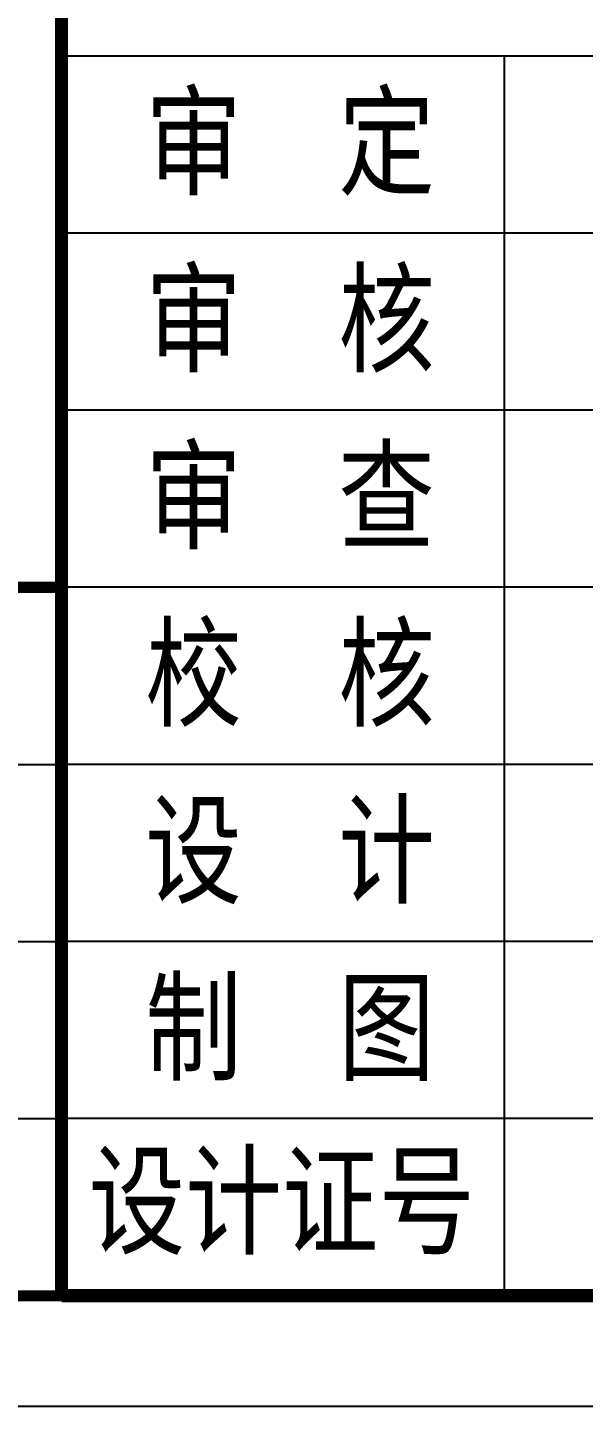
# Model space of a CAD drawing. Extents: x -51258 to 164715, y -112558 to 496610.
# Drawn here: x 101867 to 108144, y 0 to 15571 of the extents above; entities that cross this region are included whole.
import ezdxf

# ---------------------------------------------------------------- set-up
doc = ezdxf.new("R2010")
doc.units = 0
doc.header["$LTSCALE"] = 1000
doc.header["$PDMODE"] = 32
doc.header["$PDSIZE"] = 1
doc.layers.add('TK', color=7, linetype='Continuous')
doc.styles.add('TK', font='', dxfattribs={"width": 0.8})
doc.styles.get('TK').set_extended_font_data('FangSong_GB2312')

# ---------------------------------------------------------------- blocks, each defined once
blk = doc.blocks.new('RTGSREG')
for p, q in [((-24500, 2900), (-18500, 2900)), ((-24500, 2100), (-18500, 2100)), ((-24500, 1300), (-18500, 1300))]:
    blk.add_line(p, q)
for points in [[(0, 0), (-59400, 0), (-59400, 42000), (0, 42000)], [(-58400, 41500), (-500, 41500), (-500, 500), (-58400, 500)]]:
    blk.add_lwpolyline(points, close=True)
at = {"flags": 128}
blk.add_lwpolyline([(-58400, 41500), (-58400, 500), (-24500, 500), (-24500, 3700), (-18500, 3700), (-18500, 7700), (-500, 7700), (-500, 41500)], close=True, dxfattribs=at)
for points, const_width in [([(-18500, 7700), (-18500, 500)], 60), ([(-24500, 3700), (-18500, 3700)], 50), ([(-18500, 3700), (-18500, 500)], 50), ([(-24500, 500), (-18500, 500)], 50), ([(-500, 500), (-18500, 500)], 60)]:
    blk.add_lwpolyline(points, dxfattribs=dict(const_width=const_width))
for points in [[(-500, 6100), (-18500, 6100)], [(-16500, 6100), (-16500, 512.2)], [(-11500, 5300), (-18500, 5300)], [(-500, 4500), (-18500, 4500)], [(-11500, 3700), (-18500, 3700)], [(-11500, 2900), (-18500, 2900)], [(-500, 2100), (-18500, 2100)], [(-500, 1300), (-18500, 1300)]]:
    blk.add_lwpolyline(points)
at = {"linetype": 'ByBlock'}
blk.add_point((-18500, 6100), dxfattribs=at)
blk.add_point((-18500, 6100), dxfattribs=at)
at = {"style": 'TK', "width": 0.8}
for s, p in [('审  定', (-18121.7, 5514)), ('审  核', (-18121.7, 4714)), ('审  查', (-18121.7, 3914)), ('校  核', (-18121.7, 3114)), ('设  计', (-18121.7, 2314)), ('制  图', (-18121.7, 1514)), ('设计证号', (-18377.7, 729.9))]:
    blk.add_text(s, height=400, dxfattribs=at).set_placement(p)

msp = doc.modelspace()

# ---------------------------------------------------------------- linework, layer by layer
at = {"layer": 'TK'}
for points in [[(148500, 0), (0, 0), (0, 105000), (148500, 105000)], [(2500, 103750), (147250, 103750), (147250, 1250), (2500, 1250)]]:
    msp.add_lwpolyline(points, close=True, dxfattribs=at)

# ---------------------------------------------------------------- block references
at = {"xscale": 2.5, "yscale": 2.5, "zscale": 2.5}
msp.add_blockref('RTGSREG', (148500, 0), dxfattribs=at)

doc.saveas('drawing.dxf')
